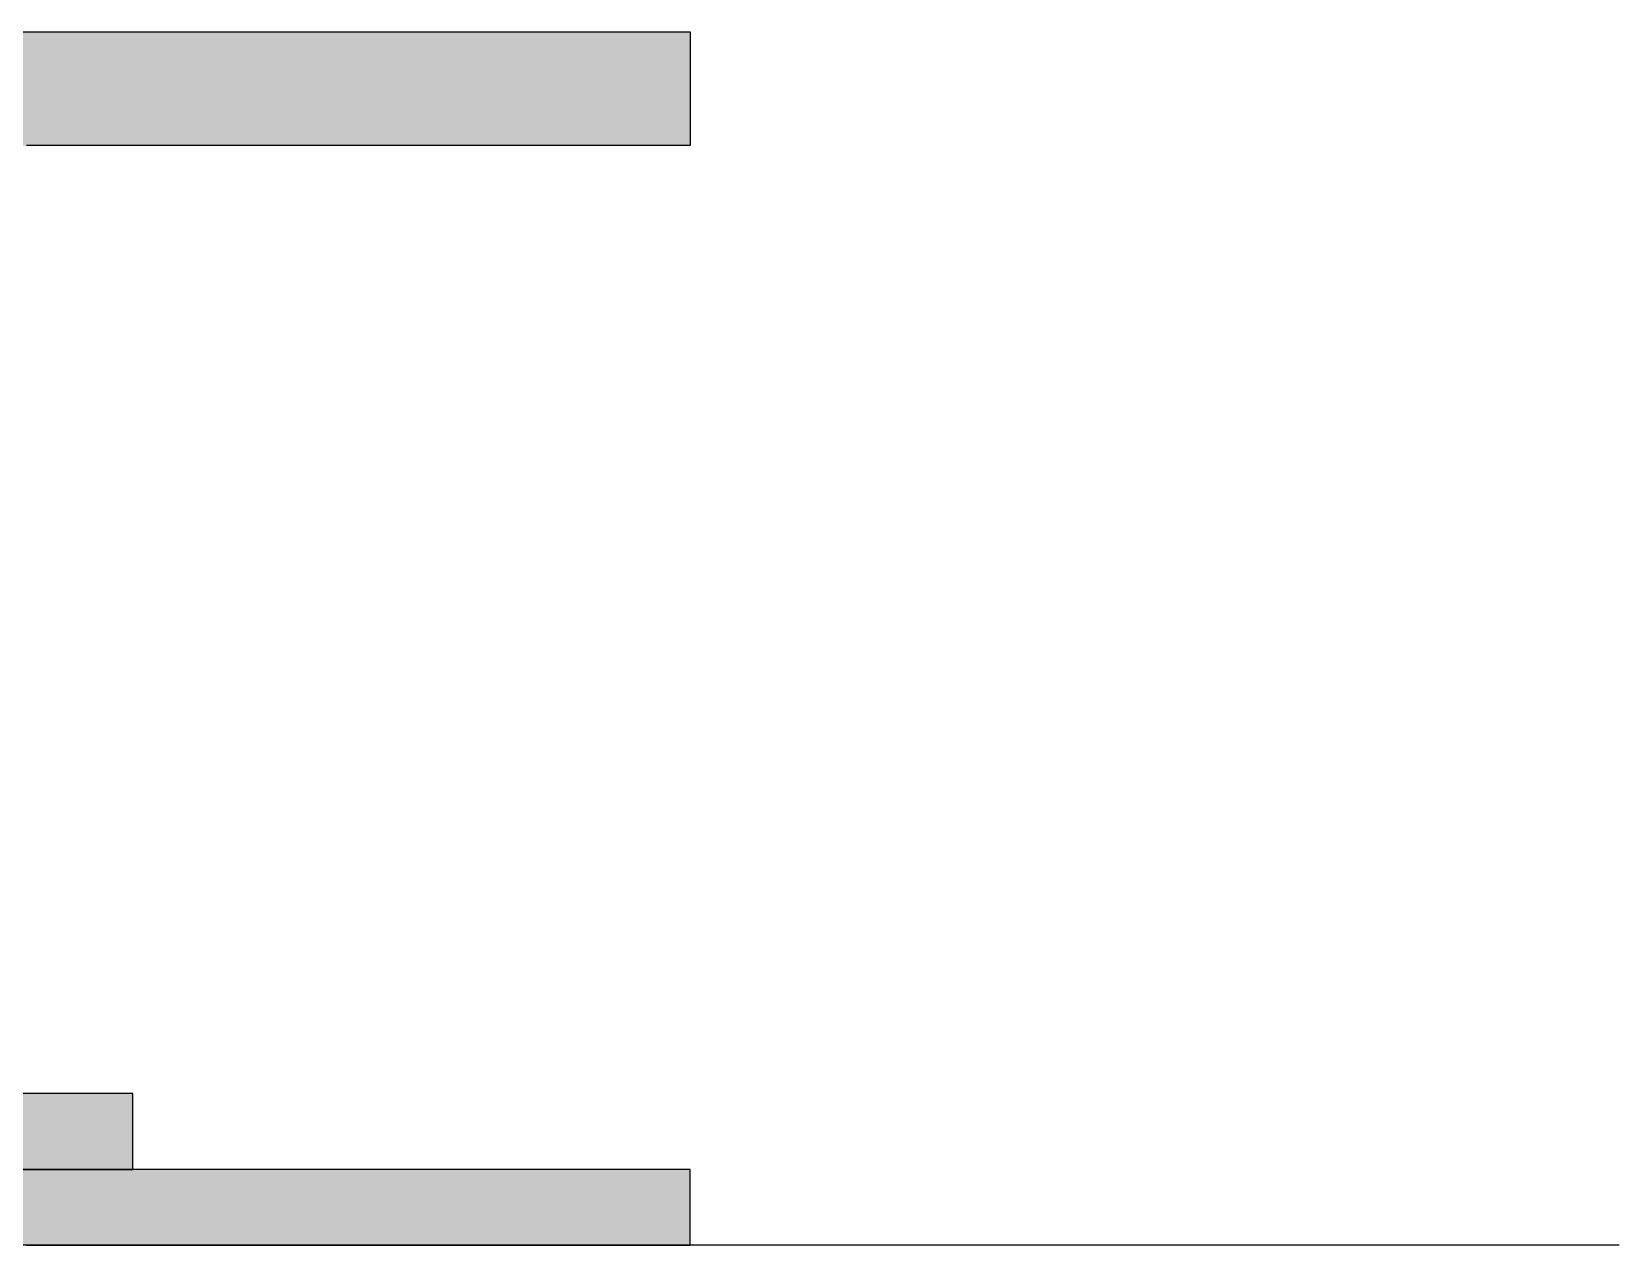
# Model space of a CAD drawing. Header units: centimetres. Extents: x -3096 to 17897, y -3131 to 15798.
# Drawn here: x 7355.5 to 7774.2, y 2113.8 to 2433.8 of the extents above; entities that cross this region are included whole.
import ezdxf

# ---------------------------------------------------------------- set-up
doc = ezdxf.new("R2010")
doc.units = ezdxf.units.CM

msp = doc.modelspace()

# ---------------------------------------------------------------- hatches: boundary and pattern name
at = {"transparency": 33554462}
h = msp.add_hatch(color=256, dxfattribs=at)
h.dxf.hatch_style = 1
h.paths.add_polyline_path([(7529.16, 2433.79), (6574.15, 2433.79), (6574.15, 2413.79), (6574.15, 2403.79), (7354.15, 2403.79), (7529.16, 2403.79)])
h.paths.add_polyline_path([(7382.18, 2153.79), (6574.15, 2153.79), (6574.15, 2133.79), (7382.18, 2133.79)])
h.paths.add_polyline_path([(7529.15, 2133.79), (6574.15, 2133.79), (6574.15, 2113.79), (7529.15, 2113.79)])
h.paths.add_polyline_path([(6909.15, 2403.79), (6894.58, 2403.79), (6894.15, 2403.37), (6894.15, 2153.79), (6909.15, 2153.79)])
h.paths.add_polyline_path([(7124.15, 2403.79), (7109.15, 2403.79), (7109.15, 2153.79), (7124.15, 2153.79)])

# ---------------------------------------------------------------- linework, layer by layer
for p, q in [((6574.15, 2433.79), (7529.16, 2433.79)), ((7529.16, 2433.79), (7529.16, 2403.79)), ((7529.16, 2403.79), (7354.15, 2403.79)), ((7774.15, 2113.79), (5914.15, 2113.79))]:
    msp.add_line(p, q)
msp.add_lwpolyline([(7382.18, 2153.79), (6574.15, 2153.79), (6574.15, 2133.79), (7382.18, 2133.79)], close=True)
msp.add_lwpolyline([(7354.15, 2113.79), (7529.15, 2113.79), (7529.15, 2133.79), (6574.15, 2133.79)])

doc.saveas('drawing.dxf')
